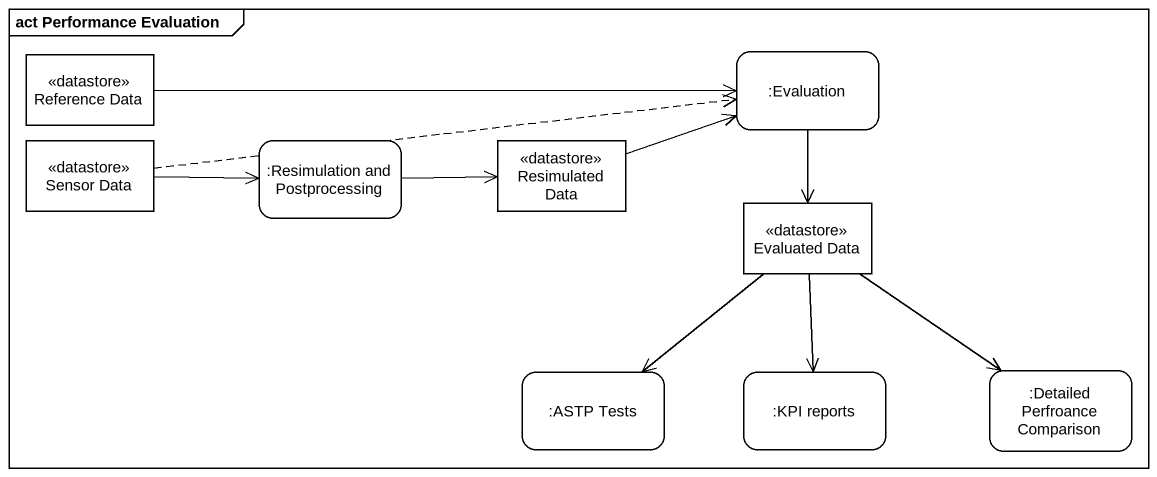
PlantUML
@startuml
mainframe act Performance Evaluation
hide empty description
state "Reference Data" as Reference_Data <<datastore>>
state ":Evaluation" as Evaluation
state "Sensor Data" as Sensor_Data <<datastore>>
state ":Resimulation and Postprocessing" as Resimulation_and
state "Resimulated Data" as Resimulated_Data <<datastore>>
state "Evaluated Data" as Evaluated_Data <<datastore>>
state ":ASTP Tests" as ASTP_Tests
state ":KPI reports" as KPI_reports
state ":Detailed Perfroance Comparison" as Detailed_Perfroance
Reference_Data -right-> Evaluation
Evaluation --> Evaluated_Data
Sensor_Data -right[dashed]-> Evaluation
Sensor_Data -right-> Resimulation_and
Resimulation_and -right-> Resimulated_Data
Resimulated_Data -right-> Evaluation
Evaluated_Data --> ASTP_Tests
Evaluated_Data --> KPI_reports
Evaluated_Data --> Detailed_Perfroance
@enduml
